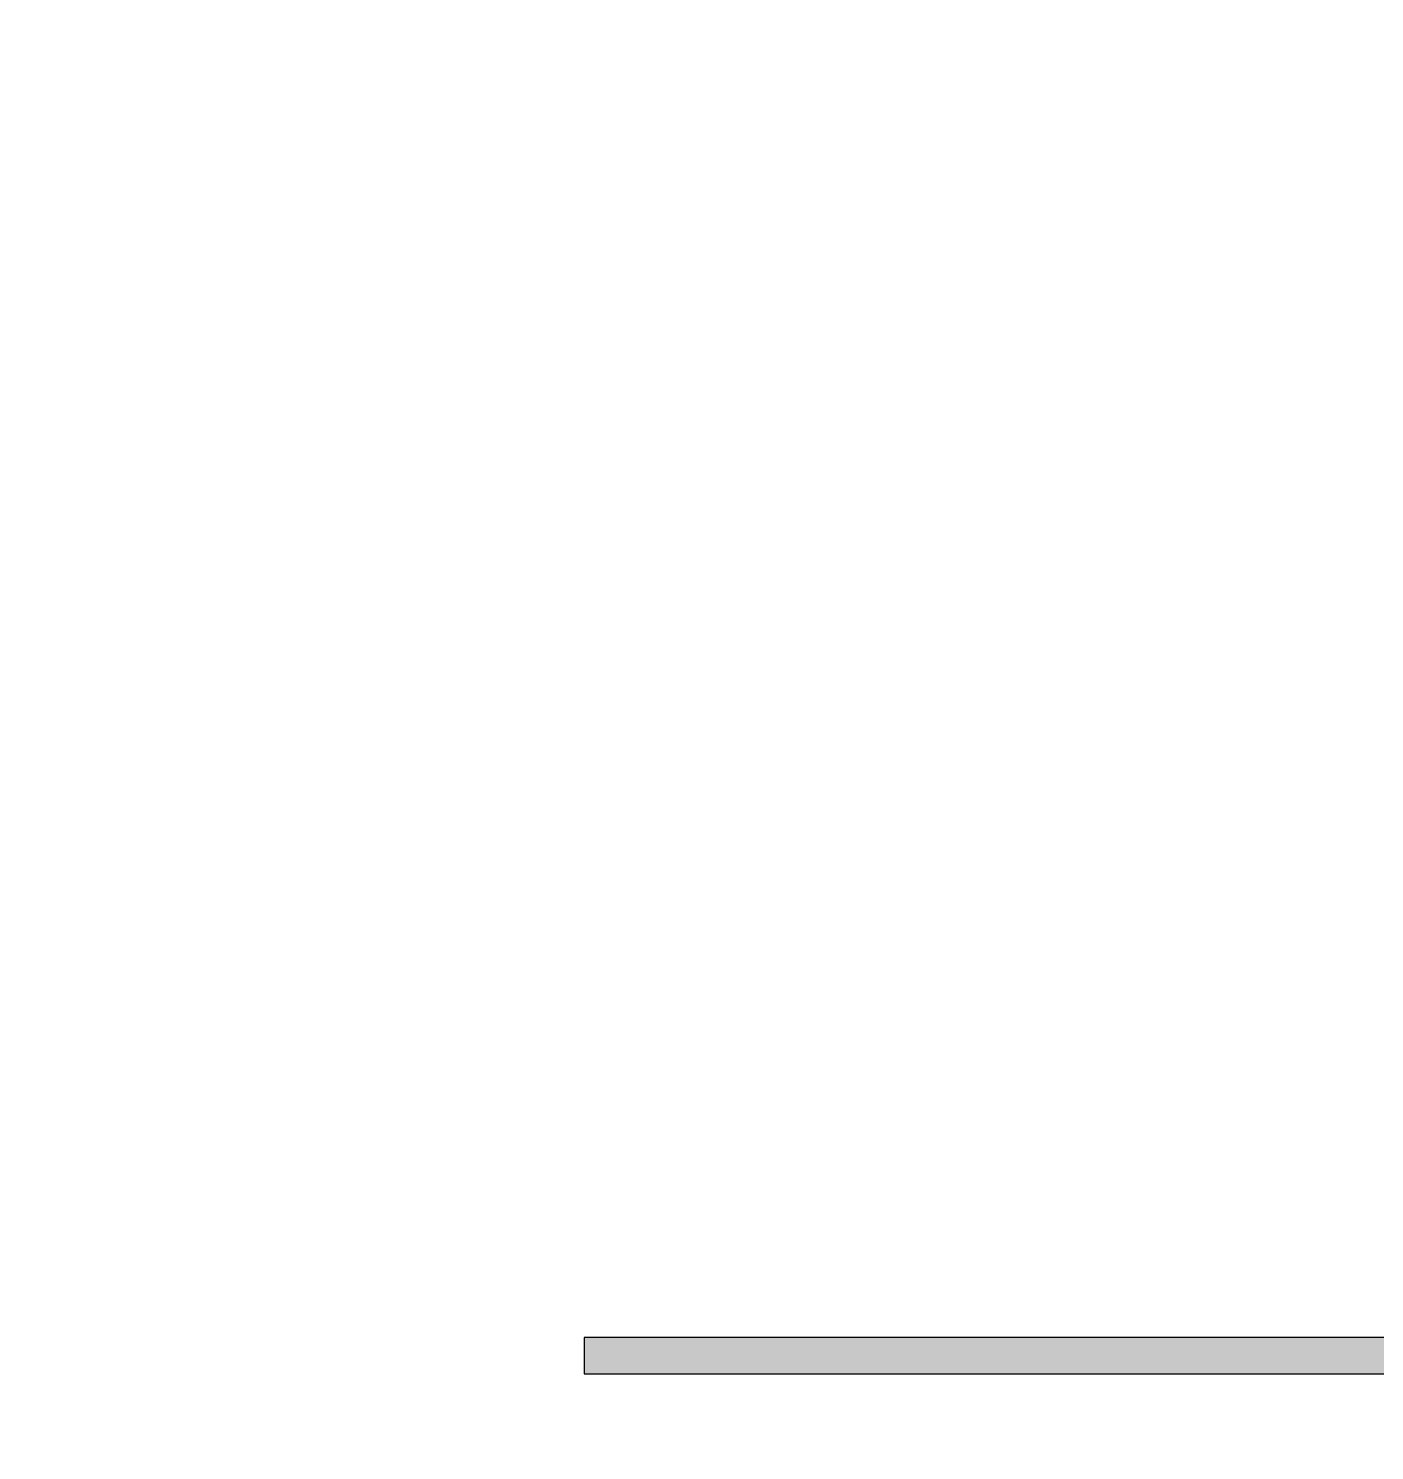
# Model space of a CAD drawing. Header units: millimetres. Extents: x -48147 to 1403542, y -455564 to 18123.
# Drawn here: x 1374101 to 1374845, y -434885 to -434099 of the extents above; entities that cross this region are included whole.
import ezdxf
from ezdxf.enums import TextEntityAlignment as Align

# ---------------------------------------------------------------- set-up
doc = ezdxf.new("R2010")
doc.units = ezdxf.units.MM
doc.header["$MEASUREMENT"] = 0
doc.linetypes.add('Double Dashed', pattern=[546.805537, 264.583325, -105.833328, 70.555556, -105.833328])
doc.linetypes.add('Wipeout_Contour', pattern=[1000, 0, -1000])
for name, color, linetype in [('A-95-P_Drawing', 7, 'Continuous'), ('New_A-15-MG_Structural_Grid_Phase_2', 7, 'Continuous'), ('New_A-20-M_Ceiling', 7, 'Continuous'), ('New_A-25-M_Curtain_Wall', 7, 'Continuous'), ('New_A-25-M_Wall_Ext', 7, 'Continuous'), ('New_A-25-M_Wall_Int', 7, 'Continuous'), ('New_A-95-D_1_20', 7, 'Continuous'), ('S-280-M_STRUCT_FRAME.IFC Import', 7, 'Continuous')]:
    doc.layers.add(name, color=color, linetype=linetype)
for name, color, linetype, lineweight in [('HATCHING_Pen_No__1', 7, 'Continuous', 13), ('HATCHING_Pen_No__146', 8, 'Continuous', 0), ('New_A-25-M_Curtain_Wall_Pen_No__1', 7, 'Continuous', 13), ('New_A-25-M_Curtain_Wall_Pen_No__2', 8, 'Continuous', 15), ('New_A-25-M_Curtain_Wall_Pen_No__87', 8, 'Continuous', 20), ('New_A-25-M_Wall_Ext_Pen_No__1', 7, 'Continuous', 13), ('New_A-25-M_Wall_Ext_Pen_No__87', 8, 'Continuous', 20), ('New_A-25-M_Wall_Int_Pen_No__87', 8, 'Continuous', 20), ('New_A-95-D_1_20_Pen_No__1', 7, 'Continuous', 13), ('S-280-M_STRUCT_FRAME.IFC Import_Pen_No__1', 7, 'Continuous', 13), ('S-280-M_STRUCT_FRAME.IFC Import_Pen_No__160', 5, 'Continuous', 200), ('S-280-M_STRUCT_FRAME.IFC Import_Pen_No__90', 8, 'Continuous', 20)]:
    doc.layers.add(name, color=color, linetype=linetype, lineweight=lineweight)
for name, color, linetype, lineweight, true_color in [('New_A-15-MG_Structural_Grid_Phase_2_Pen_No__222', 7, 'Continuous', 13, 0x65af33), ('New_A-20-M_Ceiling_Pen_No__107', 7, 'Continuous', 15, 0xa6a6a6), ('New_A-20-M_Ceiling_Pen_No__29', 7, 'Continuous', 50, 0x2a2a2a), ('New_A-25-M_Curtain_Wall_Pen_No__144', 7, 'Continuous', 0, 0xc8c8c8), ('New_A-25-M_Curtain_Wall_Pen_No__165', 7, 'Continuous', 0, 0x006060), ('New_A-25-M_Curtain_Wall_Pen_No__27', 7, 'Continuous', 50, 0x2a2a2a), ('New_A-25-M_Curtain_Wall_Pen_No__44', 7, 'Continuous', 35, 0x444444), ('New_A-25-M_Wall_Ext_Pen_No__107', 7, 'Continuous', 15, 0xa6a6a6)]:
    doc.layers.add(name, color=color, linetype=linetype, lineweight=lineweight, true_color=true_color)
doc.styles.add('GENERATED_STYLE_1', font='')
doc.styles.add('GENERATED_STYLE_2', font='')
doc.styles.get('GENERATED_STYLE_1').set_extended_font_data('Arial')
doc.styles.get('GENERATED_STYLE_2').set_extended_font_data('Swis721 BT')
doc.dimstyles.new('GENERATED_STYLE__2', dxfattribs={"dimtxt": 125, "dimasz": 47.5, "dimexe": 0.18, "dimexo": 50, "dimgap": 0.09, "dimtad": 1, "dimdec": 0, "dimzin": 0, "dimdsep": 46, "dimtxsty": 'GENERATED_STYLE_1', "dimblk": 'ARROWHEAD_2', "dimblk1": 'ARROWHEAD_2', "dimblk2": 'ARROWHEAD_2', "dimcen": 0.09, "dimclrd": 7, "dimclre": 7, "dimclrt": 7, "dimadec": 0, "dimazin": 0, "dimtfac": 1, "dimtdec": 4, "dimtmove": 0, "dimatfit": 3, "dimfxl": 1, "dimtolj": 1, "dimtzin": 0, "dimarcsym": 0})
doc.dimstyles.new('GENERATED_STYLE__5', dxfattribs={"dimtxt": 125, "dimasz": 47.5, "dimexe": 0.18, "dimexo": 300, "dimgap": 0.09, "dimtad": 1, "dimdec": 0, "dimzin": 0, "dimdsep": 46, "dimtxsty": 'GENERATED_STYLE_1', "dimblk": 'ARROWHEAD_2', "dimblk1": 'ARROWHEAD_2', "dimblk2": 'ARROWHEAD_2', "dimcen": 0.09, "dimclrd": 7, "dimclre": 7, "dimclrt": 7, "dimadec": 0, "dimazin": 0, "dimtfac": 1, "dimtdec": 4, "dimtmove": 0, "dimatfit": 3, "dimfxl": 1, "dimtolj": 1, "dimtzin": 0, "dimarcsym": 0})

# ---------------------------------------------------------------- blocks, each defined once
blk = doc.blocks.new('*X27', base_point=(1418663.25, -449992.53))
at = {"layer": 'New_A-25-M_Wall_Ext_Pen_No__107', "linetype": 'Continuous'}
for p, q in [((1374110.73, -434089.44), (1374110.73, -434108)), ((1374210.21, -434101.25), (1374201.01, -434106.34)), ((1374220.45, -434098.87), (1374210.21, -434101.25)), ((1374230.94, -434099.38), (1374220.45, -434098.87)), ((1374240.9, -434102.74), (1374230.94, -434099.38)), ((1374249.57, -434108.69), (1374240.9, -434102.74)), ((1374110.73, -434108), (1374119.5, -434124.35)), ((1374170.53, -434129.2), (1374201.01, -434106.34)), ((1374256.27, -434116.79), (1374249.57, -434108.69)), ((1374260.51, -434126.4), (1374256.27, -434116.79)), ((1374119.5, -434124.35), (1374134.95, -434134.63)), ((1374153.42, -434136.38), (1374170.53, -434129.2)), ((1374261.96, -434136.81), (1374260.51, -434126.4)), ((1374134.95, -434134.63), (1374153.42, -434136.38)), ((1374260.51, -434147.22), (1374261.96, -434136.81)), ((1374134.95, -434139), (1374119.5, -434149.28)), ((1374153.42, -434137.25), (1374134.95, -434139)), ((1374170.53, -434144.43), (1374153.42, -434137.25)), ((1374170.53, -434144.43), (1374201.01, -434167.29)), ((1374119.5, -434149.28), (1374110.73, -434165.63)), ((1374256.27, -434156.84), (1374260.51, -434147.22)), ((1374249.57, -434164.94), (1374256.27, -434156.84)), ((1374110.73, -434165.63), (1374110.73, -434184.19)), ((1374201.01, -434167.29), (1374210.21, -434172.38)), ((1374240.9, -434170.89), (1374249.57, -434164.94)), ((1374210.21, -434172.38), (1374220.45, -434174.76)), ((1374220.45, -434175.06), (1374210.21, -434177.44)), ((1374220.45, -434174.76), (1374230.94, -434174.25)), ((1374230.94, -434175.57), (1374220.45, -434175.06)), ((1374230.94, -434174.25), (1374240.9, -434170.89)), ((1374240.9, -434178.93), (1374230.94, -434175.57)), ((1374110.73, -434184.19), (1374119.5, -434200.54)), ((1374170.53, -434205.39), (1374201.01, -434182.53)), ((1374210.21, -434177.44), (1374201.01, -434182.53)), ((1374249.57, -434184.88), (1374240.9, -434178.93)), ((1374256.27, -434192.98), (1374249.57, -434184.88)), ((1374260.51, -434202.6), (1374256.27, -434192.98)), ((1374119.5, -434200.54), (1374134.95, -434210.82)), ((1374153.42, -434212.57), (1374170.53, -434205.39)), ((1374261.96, -434213.01), (1374260.51, -434202.6)), ((1374134.95, -434215.19), (1374119.5, -434225.47)), ((1374134.95, -434210.82), (1374153.42, -434212.57)), ((1374153.42, -434213.44), (1374134.95, -434215.19)), ((1374170.53, -434220.62), (1374153.42, -434213.44)), ((1374260.51, -434223.42), (1374261.96, -434213.01)), ((1374170.53, -434220.62), (1374201.01, -434243.48)), ((1374256.27, -434233.03), (1374260.51, -434223.42)), ((1374119.5, -434225.47), (1374110.73, -434241.82)), ((1374249.57, -434241.13), (1374256.27, -434233.03)), ((1374110.73, -434241.82), (1374110.73, -434260.38)), ((1374201.01, -434243.48), (1374210.21, -434248.57)), ((1374230.94, -434250.44), (1374240.9, -434247.08)), ((1374240.9, -434247.08), (1374249.57, -434241.13)), ((1374210.21, -434253.63), (1374201.01, -434258.72)), ((1374210.21, -434248.57), (1374220.45, -434250.95)), ((1374220.45, -434251.25), (1374210.21, -434253.63)), ((1374220.45, -434250.95), (1374230.94, -434250.44)), ((1374230.94, -434251.76), (1374220.45, -434251.25)), ((1374240.9, -434255.12), (1374230.94, -434251.76)), ((1374249.57, -434261.07), (1374240.9, -434255.12)), ((1374110.73, -434260.38), (1374119.5, -434276.73)), ((1374170.53, -434281.58), (1374201.01, -434258.72)), ((1374256.27, -434269.17), (1374249.57, -434261.07)), ((1374260.51, -434278.79), (1374256.27, -434269.17)), ((1374119.5, -434276.73), (1374134.95, -434287.01)), ((1374153.42, -434288.76), (1374170.53, -434281.58)), ((1374261.96, -434289.2), (1374260.51, -434278.79)), ((1374134.95, -434291.38), (1374119.5, -434301.66)), ((1374134.95, -434287.01), (1374153.42, -434288.76)), ((1374153.42, -434289.63), (1374134.95, -434291.38)), ((1374170.53, -434296.81), (1374153.42, -434289.63)), ((1374260.51, -434299.61), (1374261.96, -434289.2)), ((1374119.5, -434301.66), (1374110.73, -434318.01)), ((1374170.53, -434296.81), (1374201.01, -434319.67)), ((1374256.27, -434309.22), (1374260.51, -434299.61)), ((1374249.57, -434317.32), (1374256.27, -434309.22)), ((1374110.73, -434318.01), (1374110.73, -434336.57)), ((1374240.9, -434323.27), (1374249.57, -434317.32)), ((1374201.01, -434319.67), (1374210.21, -434324.76)), ((1374210.21, -434324.76), (1374220.45, -434327.14)), ((1374230.94, -434326.63), (1374240.9, -434323.27)), ((1374210.21, -434329.82), (1374201.01, -434334.91)), ((1374220.45, -434327.44), (1374210.21, -434329.82)), ((1374220.45, -434327.14), (1374230.94, -434326.63)), ((1374230.94, -434327.95), (1374220.45, -434327.44)), ((1374240.9, -434331.31), (1374230.94, -434327.95)), ((1374249.57, -434337.27), (1374240.9, -434331.31)), ((1374110.73, -434336.57), (1374119.5, -434352.92)), ((1374170.53, -434357.77), (1374201.01, -434334.91)), ((1374256.27, -434345.36), (1374249.57, -434337.27)), ((1374260.51, -434354.98), (1374256.27, -434345.36)), ((1374119.5, -434352.92), (1374134.95, -434363.2)), ((1374261.96, -434365.39), (1374260.51, -434354.98)), ((1374134.95, -434363.2), (1374153.42, -434364.95)), ((1374153.42, -434364.95), (1374170.53, -434357.77)), ((1374134.95, -434367.57), (1374119.5, -434377.85)), ((1374153.42, -434365.82), (1374134.95, -434367.57)), ((1374170.53, -434373.01), (1374153.42, -434365.82)), ((1374170.53, -434373.01), (1374201.01, -434395.86)), ((1374260.51, -434375.8), (1374261.96, -434365.39)), ((1374119.5, -434377.85), (1374110.73, -434394.2)), ((1374256.27, -434385.41), (1374260.51, -434375.8)), ((1374249.57, -434393.51), (1374256.27, -434385.41)), ((1374110.73, -434394.2), (1374110.73, -434412.76)), ((1374201.01, -434395.86), (1374210.21, -434400.95)), ((1374240.9, -434399.46), (1374249.57, -434393.51)), ((1374210.21, -434400.95), (1374220.45, -434403.33)), ((1374220.45, -434403.64), (1374210.21, -434406.01)), ((1374220.45, -434403.33), (1374230.94, -434402.82)), ((1374230.94, -434404.14), (1374220.45, -434403.64)), ((1374230.94, -434402.82), (1374240.9, -434399.46)), ((1374240.9, -434407.5), (1374230.94, -434404.14)), ((1374170.53, -434433.96), (1374201.01, -434411.1)), ((1374210.21, -434406.01), (1374201.01, -434411.1)), ((1374249.57, -434413.46), (1374240.9, -434407.5)), ((1374110.73, -434412.76), (1374119.5, -434429.12)), ((1374256.27, -434421.55), (1374249.57, -434413.46)), ((1374260.51, -434431.17), (1374256.27, -434421.55)), ((1374119.5, -434429.12), (1374134.95, -434439.39)), ((1374153.42, -434441.14), (1374170.53, -434433.96)), ((1374261.96, -434441.58), (1374260.51, -434431.17)), ((1374134.95, -434443.77), (1374119.5, -434454.04)), ((1374134.95, -434439.39), (1374153.42, -434441.14)), ((1374153.42, -434442.01), (1374134.95, -434443.77)), ((1374170.53, -434449.2), (1374153.42, -434442.01)), ((1374260.51, -434451.99), (1374261.96, -434441.58)), ((1374170.53, -434449.2), (1374201.01, -434472.05)), ((1374119.5, -434454.04), (1374110.73, -434470.39)), ((1374256.27, -434461.6), (1374260.51, -434451.99)), ((1374249.57, -434469.7), (1374256.27, -434461.6)), ((1374110.73, -434470.39), (1374110.73, -434488.95)), ((1374201.01, -434472.05), (1374210.21, -434477.14)), ((1374240.9, -434475.65), (1374249.57, -434469.7)), ((1374210.21, -434482.2), (1374201.01, -434487.29)), ((1374210.21, -434477.14), (1374220.45, -434479.52)), ((1374220.45, -434479.83), (1374210.21, -434482.2)), ((1374220.45, -434479.52), (1374230.94, -434479.01)), ((1374230.94, -434480.34), (1374220.45, -434479.83)), ((1374230.94, -434479.01), (1374240.9, -434475.65)), ((1374240.9, -434483.69), (1374230.94, -434480.34)), ((1374110.73, -434488.95), (1374119.5, -434505.31)), ((1374170.53, -434510.15), (1374201.01, -434487.29)), ((1374249.57, -434489.65), (1374240.9, -434483.69)), ((1374256.27, -434497.74), (1374249.57, -434489.65)), ((1374260.51, -434507.36), (1374256.27, -434497.74)), ((1374119.5, -434505.31), (1374134.95, -434515.58)), ((1374153.42, -434517.33), (1374170.53, -434510.15)), ((1374261.96, -434517.77), (1374260.51, -434507.36)), ((1374134.95, -434519.96), (1374119.5, -434530.23)), ((1374134.95, -434515.58), (1374153.42, -434517.33)), ((1374153.42, -434518.2), (1374134.95, -434519.96)), ((1374170.53, -434525.39), (1374153.42, -434518.2)), ((1374260.51, -434528.18), (1374261.96, -434517.77)), ((1374119.5, -434530.23), (1374110.73, -434546.58)), ((1374170.53, -434525.39), (1374201.01, -434548.24)), ((1374256.27, -434537.8), (1374260.51, -434528.18)), ((1374249.57, -434545.89), (1374256.27, -434537.8)), ((1374240.9, -434551.84), (1374249.57, -434545.89)), ((1374110.73, -434546.58), (1374110.73, -434565.14)), ((1374201.01, -434548.24), (1374210.21, -434553.33)), ((1374210.21, -434553.33), (1374220.45, -434555.71)), ((1374230.94, -434555.2), (1374240.9, -434551.84)), ((1374210.21, -434558.4), (1374201.01, -434563.48)), ((1374220.45, -434556.02), (1374210.21, -434558.4)), ((1374220.45, -434555.71), (1374230.94, -434555.2)), ((1374230.94, -434556.53), (1374220.45, -434556.02)), ((1374240.9, -434559.88), (1374230.94, -434556.53)), ((1374249.57, -434565.84), (1374240.9, -434559.88)), ((1374110.73, -434565.14), (1374119.5, -434581.5)), ((1374170.53, -434586.34), (1374201.01, -434563.48)), ((1374256.27, -434573.93), (1374249.57, -434565.84)), ((1374260.51, -434583.55), (1374256.27, -434573.93)), ((1374119.5, -434581.5), (1374134.95, -434591.77)), ((1374261.96, -434593.96), (1374260.51, -434583.55)), ((1374134.95, -434591.77), (1374153.42, -434593.52)), ((1374153.42, -434593.52), (1374170.53, -434586.34)), ((1374134.95, -434596.15), (1374119.5, -434606.42)), ((1374153.42, -434594.39), (1374134.95, -434596.15)), ((1374170.53, -434601.58), (1374153.42, -434594.39)), ((1374260.51, -434604.37), (1374261.96, -434593.96)), ((1374119.5, -434606.42), (1374110.73, -434622.77)), ((1374170.53, -434601.58), (1374201.01, -434624.43)), ((1374256.27, -434613.99), (1374260.51, -434604.37)), ((1374249.57, -434622.08), (1374256.27, -434613.99)), ((1374110.73, -434622.77), (1374110.73, -434641.33)), ((1374201.01, -434624.43), (1374210.21, -434629.52)), ((1374240.9, -434628.03), (1374249.57, -434622.08)), ((1374210.21, -434629.52), (1374220.45, -434631.9)), ((1374220.45, -434632.21), (1374210.21, -434634.59)), ((1374220.45, -434631.9), (1374230.94, -434631.39)), ((1374230.94, -434632.72), (1374220.45, -434632.21)), ((1374230.94, -434631.39), (1374240.9, -434628.03)), ((1374170.53, -434662.53), (1374201.01, -434639.67)), ((1374210.21, -434634.59), (1374201.01, -434639.67)), ((1374240.9, -434636.07), (1374230.94, -434632.72)), ((1374249.57, -434642.03), (1374240.9, -434636.07)), ((1374110.73, -434641.33), (1374119.5, -434657.69)), ((1374256.27, -434650.12), (1374249.57, -434642.03)), ((1374260.51, -434659.74), (1374256.27, -434650.12)), ((1374119.5, -434657.69), (1374134.95, -434667.96)), ((1374153.42, -434669.71), (1374170.53, -434662.53)), ((1374261.96, -434670.15), (1374260.51, -434659.74)), ((1374134.95, -434667.96), (1374153.42, -434669.71)), ((1374153.42, -434670.58), (1374134.95, -434672.34)), ((1374170.53, -434677.77), (1374153.42, -434670.58)), ((1374260.51, -434680.56), (1374261.96, -434670.15)), ((1374134.95, -434672.34), (1374119.5, -434682.61)), ((1374170.53, -434677.77), (1374201.01, -434700.62)), ((1374119.5, -434682.61), (1374110.73, -434698.96)), ((1374256.27, -434690.18), (1374260.51, -434680.56)), ((1374249.57, -434698.27), (1374256.27, -434690.18)), ((1374110.73, -434698.96), (1374110.73, -434717.52)), ((1374201.01, -434700.62), (1374210.21, -434705.71)), ((1374240.9, -434704.22), (1374249.57, -434698.27)), ((1374210.21, -434710.78), (1374201.01, -434715.86)), ((1374210.21, -434705.71), (1374220.45, -434708.09)), ((1374220.45, -434708.4), (1374210.21, -434710.78)), ((1374220.45, -434708.09), (1374230.94, -434707.58)), ((1374230.94, -434708.91), (1374220.45, -434708.4)), ((1374230.94, -434707.58), (1374240.9, -434704.22)), ((1374240.9, -434712.27), (1374230.94, -434708.91)), ((1374110.73, -434717.52), (1374119.5, -434733.88)), ((1374170.53, -434738.72), (1374201.01, -434715.86)), ((1374249.57, -434718.22), (1374240.9, -434712.27)), ((1374256.27, -434726.31), (1374249.57, -434718.22)), ((1374260.51, -434735.93), (1374256.27, -434726.31)), ((1374119.5, -434733.88), (1374134.95, -434744.15)), ((1374153.42, -434745.9), (1374170.53, -434738.72)), ((1374261.96, -434746.34), (1374260.51, -434735.93)), ((1374134.95, -434748.53), (1374119.5, -434758.8)), ((1374134.95, -434744.15), (1374153.42, -434745.9)), ((1374153.42, -434746.77), (1374134.95, -434748.53)), ((1374170.53, -434753.96), (1374153.42, -434746.77)), ((1374260.51, -434756.75), (1374261.96, -434746.34)), ((1374170.53, -434753.96), (1374201.01, -434776.81)), ((1374256.27, -434766.37), (1374260.51, -434756.75)), ((1374119.5, -434758.8), (1374110.73, -434775.16)), ((1374249.57, -434774.46), (1374256.27, -434766.37)), ((1374110.73, -434775.16), (1374110.73, -434793.71)), ((1374201.01, -434776.81), (1374210.21, -434781.9)), ((1374210.21, -434781.9), (1374220.45, -434784.28)), ((1374230.94, -434783.77), (1374240.9, -434780.41)), ((1374240.9, -434780.41), (1374249.57, -434774.46)), ((1374210.21, -434786.97), (1374201.01, -434792.05)), ((1374220.45, -434784.59), (1374210.21, -434786.97)), ((1374220.45, -434784.28), (1374230.94, -434783.77)), ((1374230.94, -434785.1), (1374220.45, -434784.59)), ((1374240.9, -434788.46), (1374230.94, -434785.1)), ((1374249.57, -434794.41), (1374240.9, -434788.46)), ((1374110.73, -434793.71), (1374119.5, -434810.07)), ((1374170.53, -434814.91), (1374201.01, -434792.05)), ((1374256.27, -434802.5), (1374249.57, -434794.41)), ((1374260.51, -434812.12), (1374256.27, -434802.5)), ((1374119.5, -434810.07), (1374134.95, -434820.34)), ((1374261.96, -434822.53), (1374260.51, -434812.12)), ((1374134.95, -434820.34), (1374153.42, -434822.09)), ((1374153.42, -434822.09), (1374170.53, -434814.91))]:
    blk.add_line(p, q, dxfattribs=at)
blk = doc.blocks.new('Section Elem_6_1', base_point=(1418663.25, -449992.53))
at = {"layer": 'New_A-25-M_Wall_Ext_Pen_No__107', "linetype": 'Continuous', "lineweight": 0, "true_color": 0x535353}
blk.add_hatch(color=251, dxfattribs=at).paths.add_polyline_path([(1374283.77, -434822.53), (1374286.77, -434822.53), (1374286.77, -432569.35), (1374283.77, -432569.35)])
at = {"layer": 'New_A-25-M_Wall_Ext_Pen_No__1', "linetype": 'Continuous'}
blk.add_line((1374446.27, -432569.35), (1374446.27, -434817.53), dxfattribs=at)
at = {"color": 254, "linetype": 'Wipeout_Contour', "lineweight": 0, "ltscale": 5763684.67089201}
blk.add_wipeout([(1374101.27, -434822.53), (1374105.77, -434822.53), (1374105.77, -432569.35), (1374101.27, -432569.35)], dxfattribs=at).dxf.layer = 'New_A-25-M_Wall_Ext'
at = {"color": 254, "linetype": 'Wipeout_Contour', "lineweight": 0, "ltscale": 7209116.891204986}
blk.add_wipeout([(1374446.27, -434822.53), (1374408.54, -434822.53), (1374408.54, -434847.53), (1374408.54, -436942.53), (1374446.27, -436942.53)], dxfattribs=at).dxf.layer = 'New_A-25-M_Wall_Ext'
at = {"layer": 'New_A-25-M_Wall_Ext_Pen_No__107', "linetype": 'Continuous'}
h = blk.add_hatch(dxfattribs=at)
h.set_pattern_fill('Plaster_0001', color=256, style=0, pattern_type=2)
h.set_pattern_definition([(0, (1418663.25, -449992.53), (0, 86.60254), [0, -50]), (0, (1418688.25, -449949.23), (0, 86.60254), [0, -50])])
h.paths.add_polyline_path([(1374101.27, -434822.53), (1374105.77, -434822.53), (1374105.77, -432569.35), (1374101.27, -432569.35)])
at = {"layer": 'New_A-25-M_Wall_Ext_Pen_No__1', "linetype": 'Continuous'}
blk.add_line((1374101.27, -432569.35), (1374101.27, -434822.53), dxfattribs=at)
at = {"color": 254, "linetype": 'Wipeout_Contour', "lineweight": 0, "ltscale": 5763998.416378247}
blk.add_wipeout([(1374105.77, -434822.53), (1374265.77, -434822.53), (1374265.77, -432569.35), (1374105.77, -432569.35)], dxfattribs=at).dxf.layer = 'New_A-25-M_Wall_Ext'
at = {"layer": 'New_A-25-M_Wall_Ext_Pen_No__1', "linetype": 'Continuous'}
blk.add_line((1374105.77, -432569.35), (1374105.77, -434822.53), dxfattribs=at)
at = {"layer": 'New_A-25-M_Wall_Ext'}
blk.add_blockref('*X27', (1418663.25, -449992.53), dxfattribs=at)
at = {"color": 254, "linetype": 'Wipeout_Contour', "lineweight": 0, "ltscale": 5764315.02281321}
blk.add_wipeout([(1374265.77, -434822.53), (1374271.77, -434822.53), (1374271.77, -432569.35), (1374265.77, -432569.35)], dxfattribs=at).dxf.layer = 'New_A-25-M_Wall_Ext'
at = {"layer": 'New_A-25-M_Wall_Ext_Pen_No__107', "linetype": 'Continuous'}
blk.add_hatch(color=256, dxfattribs=at).paths.add_polyline_path([(1374271.77, -434822.53), (1374283.77, -434822.53), (1374283.77, -432569.35), (1374271.77, -432569.35)])
at = {"layer": 'New_A-25-M_Wall_Ext_Pen_No__1', "linetype": 'Continuous'}
for p, q in [((1374265.77, -432569.35), (1374265.77, -434822.53)), ((1374271.77, -432569.35), (1374271.77, -434822.53))]:
    blk.add_line(p, q, dxfattribs=at)
at = {"color": 254, "linetype": 'Wipeout_Contour', "lineweight": 0, "ltscale": 5764658.334535238}
blk.add_wipeout([(1374286.77, -434822.53), (1374430.77, -434822.53), (1374430.77, -432569.35), (1374286.77, -432569.35)], dxfattribs=at).dxf.layer = 'New_A-25-M_Wall_Ext'
at = {"layer": 'New_A-25-M_Wall_Ext_Pen_No__107', "linetype": 'Continuous', "lineweight": 0, "true_color": 0x535353}
blk.add_hatch(color=251, dxfattribs=at).paths.add_polyline_path([(1374430.77, -434822.53), (1374433.77, -434822.53), (1374433.77, -432569.35), (1374430.77, -432569.35)])
at = {"layer": 'New_A-25-M_Wall_Ext_Pen_No__107', "linetype": 'Continuous'}
blk.add_hatch(color=256, dxfattribs=at).paths.add_polyline_path([(1374433.77, -434822.53), (1374446.27, -434822.53), (1374446.27, -432569.35), (1374433.77, -432569.35)])
at = {"layer": 'New_A-25-M_Wall_Ext_Pen_No__1', "linetype": 'Continuous'}
for p, q in [((1374283.77, -432569.35), (1374283.77, -434822.53)), ((1374286.77, -432569.35), (1374286.77, -434822.53)), ((1374430.77, -432569.35), (1374430.77, -434822.53)), ((1374433.77, -432569.35), (1374433.77, -434822.53))]:
    blk.add_line(p, q, dxfattribs=at)
at = {"layer": 'New_A-25-M_Wall_Ext_Pen_No__1', "linetype": 'Continuous', "flags": 128}
blk.add_lwpolyline([(1374446.27, -434822.53), (1374433.77, -434822.53), (1374430.77, -434822.53), (1374286.77, -434822.53), (1374283.77, -434822.53), (1374271.77, -434822.53), (1374265.77, -434822.53), (1374105.77, -434822.53), (1374101.27, -434822.53)], dxfattribs=at)
blk = doc.blocks.new('Section Elem_24_1', base_point=(1418663.25, -449992.53))
at = {"layer": 'New_A-25-M_Curtain_Wall_Pen_No__144', "linetype": 'Continuous'}
blk.add_hatch(color=256, dxfattribs=at).paths.add_polyline_path([(1374408.54, -434797.53), (1374257.54, -434797.53), (1374257.54, -434847.53), (1374408.54, -434847.53)])
at = {"layer": 'New_A-25-M_Curtain_Wall_Pen_No__27', "linetype": 'Continuous'}
for p, q in [((1374257.54, -434797.53), (1374257.54, -434847.53)), ((1374408.54, -434797.53), (1374257.54, -434797.53)), ((1374408.54, -434797.53), (1374408.54, -434847.53)), ((1374408.54, -434847.53), (1374257.54, -434847.53))]:
    blk.add_line(p, q, dxfattribs=at)
blk = doc.blocks.new('Section Elem_26_1', base_point=(1418663.25, -449992.53))
at = {"color": 254, "linetype": 'Wipeout_Contour', "lineweight": 0, "ltscale": 5767273.398767326}
blk.add_wipeout([(1374297.04, -436917.53), (1374408.54, -436917.53), (1374408.54, -434847.53), (1374297.04, -434847.53)], dxfattribs=at).dxf.layer = 'New_A-25-M_Curtain_Wall'
at = {"layer": 'New_A-25-M_Curtain_Wall_Pen_No__87', "linetype": 'Continuous'}
blk.add_line((1374408.54, -436917.53), (1374408.54, -434847.53), dxfattribs=at)
at = {"color": 254, "linetype": 'Wipeout_Contour', "lineweight": 0, "ltscale": 5766983.623877906}
blk.add_wipeout([(1374296.04, -434847.53), (1374257.54, -434847.53), (1374257.54, -436917.53), (1374296.04, -436917.53)], dxfattribs=at).dxf.layer = 'New_A-25-M_Curtain_Wall'
at = {"layer": 'New_A-25-M_Curtain_Wall_Pen_No__87', "linetype": 'Continuous'}
blk.add_line((1374257.54, -436917.53), (1374257.54, -434847.53), dxfattribs=at)
blk = doc.blocks.new('Section Elem_27_1', base_point=(1418663.25, -449992.53))
at = {"layer": 'New_A-25-M_Curtain_Wall_Pen_No__165', "linetype": 'Continuous', "lineweight": 0, "true_color": 0x001818}
blk.add_hatch(color=168, dxfattribs=at).paths.add_polyline_path([(1374297.04, -436947.53), (1374297.04, -434817.53), (1374296.04, -434817.53), (1374296.04, -436947.53)])
at = {"layer": 'New_A-25-M_Curtain_Wall_Pen_No__1', "linetype": 'Continuous'}
for p, q in [((1374296.04, -434817.53), (1374296.04, -436947.53)), ((1374297.04, -434817.53), (1374296.04, -434817.53)), ((1374297.04, -434817.53), (1374297.04, -436947.53))]:
    blk.add_line(p, q, dxfattribs=at)
blk = doc.blocks.new('Section Elem_34_1', base_point=(1418663.25, -449992.53))
at = {"layer": 'New_A-25-M_Curtain_Wall', "linetype": 'Continuous', "lineweight": 0, "true_color": 0xffffff}
blk.add_hatch(color=7, dxfattribs=at).paths.add_polyline_path([(1374187.96, -434849.3), (1374184.42, -434845.76), (1374134.42, -434895.76), (1374137.96, -434899.3)])
at = {"layer": 'New_A-25-M_Curtain_Wall_Pen_No__2', "linetype": 'Continuous'}
blk.add_line((1372906.54, -434822.53), (1374101.27, -434822.53), dxfattribs=at)
at = {"layer": 'New_A-25-M_Curtain_Wall_Pen_No__44', "linetype": 'Continuous'}
for p, q in [((1374184.42, -434845.76), (1374134.42, -434895.76)), ((1374187.96, -434849.3), (1374137.96, -434899.3)), ((1374184.42, -434845.76), (1374187.96, -434849.3))]:
    blk.add_line(p, q, dxfattribs=at)
blk = doc.blocks.new('Section Elem_121_1', base_point=(1418663.25, -449992.53))
at = {"color": 254, "linetype": 'Wipeout_Contour', "lineweight": 0, "ltscale": 126995719.9776943}
blk.add_wipeout([(1374611.65, -434092.53), (1374446.27, -434092.53), (1374446.27, -434242.53), (1374531.97, -434242.53), (1374531.97, -434252.23), (1374460.12, -434252.23), (1374452.91, -434255.22), (1374449.92, -434262.43), (1374449.92, -434574.03), (1374452.91, -434581.24), (1374460.12, -434584.23), (1374531.97, -434584.23), (1374531.97, -434593.93), (1374446.27, -434593.93), (1374446.27, -434817.53), (1378446.27, -434817.53), (1378446.27, -434695.93), (1374582.02, -434695.93), (1374582.02, -434242.53), (1378446.27, -434242.53), (1378446.27, -434092.53), (1378213.54, -434092.53), (1378211.94, -434219.78), (1378212.39, -434220.91), (1378213.52, -434221.4), (1378262.11, -434222.01), (1378263.25, -434221.55), (1378263.73, -434220.43), (1378263.96, -434202.63), (1378265.56, -434202.65), (1378265.33, -434220.45), (1378264.37, -434222.7), (1378262.09, -434223.61), (1378213.5, -434223), (1378211.25, -434222.03), (1378210.34, -434219.76), (1378211.94, -434092.53), (1378155.13, -434092.53), (1378155.05, -434099.25), (1378153.45, -434099.23), (1378153.53, -434092.53), (1377013.44, -434092.53), (1377012.03, -434204.7), (1377012.49, -434205.83), (1377013.61, -434206.32), (1377062.21, -434206.93), (1377063.34, -434206.47), (1377063.83, -434205.35), (1377064.05, -434187.55), (1377065.65, -434187.57), (1377065.43, -434205.37), (1377064.46, -434207.62), (1377062.19, -434208.53), (1377013.59, -434207.92), (1377011.34, -434206.95), (1377010.43, -434204.68), (1377011.84, -434092.53), (1375813.35, -434092.53), (1375812.13, -434189.62), (1375812.58, -434190.76), (1375813.71, -434191.24), (1375862.3, -434191.85), (1375863.44, -434191.39), (1375863.92, -434190.27), (1375864.15, -434172.47), (1375865.75, -434172.49), (1375865.52, -434190.29), (1375864.56, -434192.54), (1375862.28, -434193.45), (1375813.69, -434192.84), (1375811.43, -434191.87), (1375810.53, -434189.6), (1375811.75, -434092.53), (1374613.25, -434092.53), (1374612.22, -434174.54), (1374612.68, -434175.68), (1374613.8, -434176.16), (1374662.4, -434176.77), (1374663.53, -434176.32), (1374664.02, -434175.19), (1374664.24, -434157.39), (1374665.84, -434157.41), (1374665.62, -434175.21), (1374664.65, -434177.46), (1374662.38, -434178.37), (1374613.78, -434177.76), (1374611.53, -434176.79), (1374610.62, -434174.52)], dxfattribs=at).dxf.layer = 'New_A-25-M_Wall_Int'
at = {"color": 254, "linetype": 'Wipeout_Contour', "lineweight": 0, "ltscale": 14451529.81625003}
blk.add_wipeout([(1374446.27, -437842.53), (1378446.27, -437842.53), (1378446.27, -437142.53), (1378369.62, -437142.53), (1378361.61, -437125.34), (1378361.61, -436520.71), (1378369.62, -436503.53), (1378446.27, -436503.53), (1378446.27, -434842.53), (1374446.27, -434842.53)], dxfattribs=at).dxf.layer = 'New_A-25-M_Wall_Int'
at = {"layer": 'New_A-25-M_Wall_Int_Pen_No__87', "linetype": 'Continuous'}
blk.add_line((1374446.27, -434842.53), (1374446.27, -436942.53), dxfattribs=at)
blk = doc.blocks.new('Section Elem_136_1', base_point=(1418663.25, -449992.53))
at = {"layer": 'New_A-20-M_Ceiling_Pen_No__107', "linetype": 'Continuous'}
blk.add_hatch(color=256, dxfattribs=at).paths.add_polyline_path([(1374446.27, -434842.53), (1378446.27, -434842.53), (1378446.27, -434817.53), (1374446.27, -434817.53)])
at = {"layer": 'New_A-20-M_Ceiling_Pen_No__29', "linetype": 'Continuous'}
for p, q in [((1378446.27, -434817.53), (1374446.27, -434817.53)), ((1374446.27, -434822.53), (1374446.27, -434842.53)), ((1378446.27, -434842.53), (1374446.27, -434842.53))]:
    blk.add_line(p, q, dxfattribs=at)
blk = doc.blocks.new('Section Elem_170_1', base_point=(1418663.25, -449992.53))
at = {"layer": 'New_A-25-M_Wall_Ext_Pen_No__87', "linetype": 'Continuous'}
blk.add_line((1374101.27, -434822.53), (1374101.27, -433792.53), dxfattribs=at)
blk = doc.blocks.new('Section Elem_301_1', base_point=(1418663.25, -449992.53))
at = {"layer": 'S-280-M_STRUCT_FRAME.IFC Import_Pen_No__160', "linetype": 'Continuous', "lineweight": 0, "true_color": 0x00007f}
blk.add_hatch(color=176, dxfattribs=at).paths.add_polyline_path([(1374531.97, -434593.93), (1374531.97, -434584.23), (1374460.12, -434584.23), (1374452.91, -434581.24), (1374449.92, -434574.03), (1374449.92, -434262.43), (1374452.91, -434255.22), (1374460.12, -434252.23), (1374531.97, -434252.23), (1374531.97, -434242.53), (1374360.87, -434242.53), (1374360.87, -434252.23), (1374432.72, -434252.23), (1374439.93, -434255.22), (1374442.92, -434262.43), (1374442.92, -434574.03), (1374439.93, -434581.24), (1374432.72, -434584.23), (1374360.87, -434584.23), (1374360.87, -434593.93)])
at = {"layer": 'S-280-M_STRUCT_FRAME.IFC Import_Pen_No__1', "linetype": 'Continuous'}
for p, q in [((1374360.87, -434242.53), (1374360.87, -434252.23)), ((1374531.97, -434242.53), (1374360.87, -434242.53)), ((1374531.97, -434242.53), (1374531.97, -434252.23)), ((1374360.87, -434584.23), (1374360.87, -434593.93)), ((1374531.97, -434584.23), (1374531.97, -434593.93)), ((1374531.97, -434593.93), (1374360.87, -434593.93))]:
    blk.add_line(p, q, dxfattribs=at)
at = {"layer": 'S-280-M_STRUCT_FRAME.IFC Import_Pen_No__1', "linetype": 'Continuous', "flags": 128}
for points in [[(1374439.93, -434255.22), (1374432.72, -434252.23), (1374360.87, -434252.23)], [(1374531.97, -434252.23), (1374460.12, -434252.23), (1374452.91, -434255.22)], [(1374439.93, -434255.22), (1374442.92, -434262.43), (1374442.92, -434574.03), (1374439.93, -434581.24)], [(1374452.91, -434255.22), (1374449.92, -434262.43), (1374449.92, -434574.03), (1374452.91, -434581.24)], [(1374439.93, -434581.24), (1374432.72, -434584.23), (1374360.87, -434584.23)], [(1374452.91, -434581.24), (1374460.12, -434584.23), (1374531.97, -434584.23)]]:
    blk.add_lwpolyline(points, dxfattribs=at)
blk = doc.blocks.new('Section Elem_304_1', base_point=(1418663.25, -449992.53))
at = {"color": 254, "linetype": 'Wipeout_Contour', "lineweight": 0, "ltscale": 5774075.253850576}
blk.add_wipeout([(1378446.27, -434683.23), (1374582.02, -434683.23), (1374582.02, -434695.93), (1378446.27, -434695.93)], dxfattribs=at).dxf.layer = 'S-280-M_STRUCT_FRAME.IFC Import'
at = {"layer": 'S-280-M_STRUCT_FRAME.IFC Import_Pen_No__90', "linetype": 'Continuous'}
blk.add_line((1378446.27, -434695.93), (1374582.02, -434695.93), dxfattribs=at)
at = {"color": 254, "linetype": 'Wipeout_Contour', "lineweight": 0, "ltscale": 5774065.805789474}
blk.add_wipeout([(1374582.02, -434683.23), (1378446.27, -434683.23), (1378446.27, -434680.24), (1374582.02, -434680.24)], dxfattribs=at).dxf.layer = 'S-280-M_STRUCT_FRAME.IFC Import'
at = {"color": 254, "linetype": 'Wipeout_Contour', "lineweight": 0, "ltscale": 5774059.662831884}
blk.add_wipeout([(1378446.27, -434673.03), (1374582.02, -434673.03), (1374582.02, -434680.24), (1378446.27, -434680.24)], dxfattribs=at).dxf.layer = 'S-280-M_STRUCT_FRAME.IFC Import'
at = {"layer": 'S-280-M_STRUCT_FRAME.IFC Import_Pen_No__90', "linetype": 'Continuous'}
for p, q in [((1374582.02, -434683.23), (1374582.02, -434680.24)), ((1374582.02, -434695.93), (1374582.02, -434683.23)), ((1378446.27, -434683.23), (1374582.02, -434683.23))]:
    blk.add_line(p, q, dxfattribs=at)
at = {"color": 254, "linetype": 'Wipeout_Contour', "lineweight": 0, "ltscale": 18749123.26700849}
blk.add_wipeout([(1374582.02, -434673.03), (1378446.27, -434673.03), (1378446.27, -434382.23), (1374741.3, -434382.23), (1374730.75, -434378.81), (1374721.23, -434368.89), (1374713.68, -434353.44), (1374708.83, -434333.96), (1374707.16, -434312.38), (1374708.83, -434290.79), (1374713.68, -434271.32), (1374716.56, -434265.43), (1374582.02, -434265.43)], dxfattribs=at).dxf.layer = 'S-280-M_STRUCT_FRAME.IFC Import'
at = {"layer": 'S-280-M_STRUCT_FRAME.IFC Import_Pen_No__90', "linetype": 'Continuous'}
for p in [(1374582.02, -434680.24), (1378446.27, -434673.03)]:
    blk.add_line(p, (1374582.02, -434673.03), dxfattribs=at)
at = {"color": 254, "linetype": 'Wipeout_Contour', "lineweight": 0, "ltscale": 5766449.783076939}
blk.add_wipeout([(1374720.09, -434258.22), (1374582.02, -434258.22), (1374582.02, -434265.43), (1374716.56, -434265.43)], dxfattribs=at).dxf.layer = 'S-280-M_STRUCT_FRAME.IFC Import'
at = {"layer": 'S-280-M_STRUCT_FRAME.IFC Import_Pen_No__90', "linetype": 'Continuous'}
for p in [(1374582.02, -434673.03), (1374716.56, -434265.43)]:
    blk.add_line(p, (1374582.02, -434265.43), dxfattribs=at)
at = {"color": 254, "linetype": 'Wipeout_Contour', "lineweight": 0, "ltscale": 7208126.513877219}
blk.add_wipeout([(1374582.02, -434255.23), (1374582.02, -434258.22), (1374720.08, -434258.22), (1374721.23, -434255.87), (1374721.85, -434255.23)], dxfattribs=at).dxf.layer = 'S-280-M_STRUCT_FRAME.IFC Import'
at = {"color": 254, "linetype": 'Wipeout_Contour', "lineweight": 0, "ltscale": 7208143.558799607}
blk.add_wipeout([(1374582.02, -434242.53), (1374582.02, -434255.23), (1374721.85, -434255.23), (1374730.75, -434245.95), (1374741.3, -434242.53)], dxfattribs=at).dxf.layer = 'S-280-M_STRUCT_FRAME.IFC Import'
at = {"layer": 'S-280-M_STRUCT_FRAME.IFC Import_Pen_No__90', "linetype": 'Continuous'}
for p, q in [((1374582.02, -434255.23), (1374582.02, -434242.53)), ((1374741.3, -434242.53), (1374582.02, -434242.53)), ((1374582.02, -434258.22), (1374582.02, -434255.23)), ((1374721.85, -434255.23), (1374582.02, -434255.23)), ((1374582.02, -434265.43), (1374582.02, -434258.22))]:
    blk.add_line(p, q, dxfattribs=at)
blk = doc.blocks.new('Section Elem_313_1', base_point=(1418663.25, -449992.53))
at = {"color": 254, "linetype": 'Wipeout_Contour', "lineweight": 0, "ltscale": 7219058.963472923}
blk.add_wipeout([(1374730.75, -434245.95), (1378444.87, -434245.95), (1378446.27, -434245.84), (1378446.27, -434242.53), (1374741.3, -434242.53)], dxfattribs=at).dxf.layer = 'S-280-M_STRUCT_FRAME.IFC Import'
at = {"color": 254, "linetype": 'Wipeout_Contour', "lineweight": 0, "ltscale": 7219262.690931985}
blk.add_wipeout([(1374730.75, -434378.81), (1374741.3, -434382.23), (1378446.27, -434382.23), (1378446.27, -434378.92), (1378444.87, -434378.81)], dxfattribs=at).dxf.layer = 'S-280-M_STRUCT_FRAME.IFC Import'
at = {"color": 254, "linetype": 'Wipeout_Contour', "lineweight": 0, "ltscale": 5773781.002961014}
blk.add_wipeout([(1374730.75, -434245.95), (1374721.23, -434255.87), (1378405.03, -434255.87), (1378444.87, -434245.95)], dxfattribs=at).dxf.layer = 'S-280-M_STRUCT_FRAME.IFC Import'
at = {"color": 254, "linetype": 'Wipeout_Contour', "lineweight": 0, "ltscale": 5773928.966223856}
blk.add_wipeout([(1374721.23, -434368.89), (1374730.75, -434378.81), (1378444.87, -434378.81), (1378405.03, -434368.89)], dxfattribs=at).dxf.layer = 'S-280-M_STRUCT_FRAME.IFC Import'
at = {"layer": 'S-280-M_STRUCT_FRAME.IFC Import_Pen_No__90', "linetype": 'Continuous'}
for p, q in [((1374741.3, -434242.53), (1374730.75, -434245.95)), ((1374741.3, -434242.53), (1378446.27, -434242.53)), ((1374730.75, -434378.81), (1374741.3, -434382.23)), ((1374741.3, -434382.23), (1378446.27, -434382.23))]:
    blk.add_line(p, q, dxfattribs=at)
at = {"color": 254, "linetype": 'Wipeout_Contour', "lineweight": 0, "ltscale": 5773711.838392612}
blk.add_wipeout([(1374713.68, -434271.32), (1378373.41, -434271.32), (1378405.03, -434255.87), (1374721.23, -434255.87)], dxfattribs=at).dxf.layer = 'S-280-M_STRUCT_FRAME.IFC Import'
at = {"layer": 'S-280-M_STRUCT_FRAME.IFC Import_Pen_No__90', "linetype": 'Continuous'}
blk.add_line((1374730.75, -434245.95), (1374721.23, -434255.87), dxfattribs=at)
at = {"color": 254, "linetype": 'Wipeout_Contour', "lineweight": 0, "ltscale": 5773671.509141463}
blk.add_wipeout([(1374708.83, -434290.79), (1378353.11, -434290.79), (1378373.41, -434271.32), (1374713.68, -434271.32)], dxfattribs=at).dxf.layer = 'S-280-M_STRUCT_FRAME.IFC Import'
at = {"layer": 'S-280-M_STRUCT_FRAME.IFC Import_Pen_No__90', "linetype": 'Continuous'}
blk.add_line((1374721.23, -434255.87), (1374713.68, -434271.32), dxfattribs=at)
at = {"color": 254, "linetype": 'Wipeout_Contour', "lineweight": 0, "ltscale": 5773663.96325934}
blk.add_wipeout([(1374707.16, -434312.38), (1378346.12, -434312.38), (1378353.11, -434290.79), (1374708.83, -434290.79)], dxfattribs=at).dxf.layer = 'S-280-M_STRUCT_FRAME.IFC Import'
at = {"layer": 'S-280-M_STRUCT_FRAME.IFC Import_Pen_No__90', "linetype": 'Continuous'}
blk.add_line((1374713.68, -434271.32), (1374708.83, -434290.79), dxfattribs=at)
at = {"color": 254, "linetype": 'Wipeout_Contour', "lineweight": 0, "ltscale": 5773689.942023829}
blk.add_wipeout([(1378346.12, -434312.38), (1374707.16, -434312.38), (1374708.83, -434333.96), (1378353.11, -434333.96)], dxfattribs=at).dxf.layer = 'S-280-M_STRUCT_FRAME.IFC Import'
at = {"layer": 'S-280-M_STRUCT_FRAME.IFC Import_Pen_No__90', "linetype": 'Continuous'}
blk.add_line((1374708.83, -434290.79), (1374707.16, -434312.38), dxfattribs=at)
at = {"color": 254, "linetype": 'Wipeout_Contour', "lineweight": 0, "ltscale": 5773746.902042477}
blk.add_wipeout([(1378353.11, -434333.96), (1374708.83, -434333.96), (1374713.68, -434353.44), (1378373.41, -434353.44)], dxfattribs=at).dxf.layer = 'S-280-M_STRUCT_FRAME.IFC Import'
at = {"layer": 'S-280-M_STRUCT_FRAME.IFC Import_Pen_No__90', "linetype": 'Continuous'}
blk.add_line((1374707.16, -434312.38), (1374708.83, -434333.96), dxfattribs=at)
at = {"color": 254, "linetype": 'Wipeout_Contour', "lineweight": 0, "ltscale": 5773829.264374433}
blk.add_wipeout([(1378373.41, -434353.44), (1374713.68, -434353.44), (1374721.23, -434368.89), (1378405.03, -434368.89)], dxfattribs=at).dxf.layer = 'S-280-M_STRUCT_FRAME.IFC Import'
at = {"layer": 'S-280-M_STRUCT_FRAME.IFC Import_Pen_No__90', "linetype": 'Continuous'}
for p, q in [((1374708.83, -434333.96), (1374713.68, -434353.44)), ((1374713.68, -434353.44), (1374721.23, -434368.89)), ((1374721.23, -434368.89), (1374730.75, -434378.81))]:
    blk.add_line(p, q, dxfattribs=at)
blk = doc.blocks.new('Section Elem_342_1', base_point=(1418663.25, -449992.53))
at = {"layer": 'S-280-M_STRUCT_FRAME.IFC Import_Pen_No__160', "linetype": 'Continuous', "lineweight": 0, "true_color": 0x00007f}
blk.add_hatch(color=176, dxfattribs=at).paths.add_polyline_path([(1374662.38, -434178.37), (1374664.65, -434177.46), (1374665.62, -434175.21), (1374665.84, -434157.41), (1374664.24, -434157.39), (1374664.02, -434175.19), (1374663.53, -434176.32), (1374662.4, -434176.77), (1374613.8, -434176.16), (1374612.68, -434175.68), (1374612.22, -434174.54), (1374613.92, -434038.95), (1374613.02, -434036.68), (1374610.77, -434035.71), (1374557.17, -434035.04), (1374554.89, -434035.95), (1374553.93, -434038.2), (1374553.73, -434053.99), (1374555.33, -434054.01), (1374555.53, -434038.22), (1374556.01, -434037.09), (1374557.15, -434036.64), (1374610.74, -434037.31), (1374611.87, -434037.79), (1374612.32, -434038.93), (1374610.62, -434174.52), (1374611.53, -434176.79), (1374613.78, -434177.76)])
at = {"layer": 'S-280-M_STRUCT_FRAME.IFC Import_Pen_No__1', "linetype": 'Continuous'}
for p, q in [((1374557.17, -434035.04), (1374554.89, -434035.95)), ((1374610.77, -434035.71), (1374613.02, -434036.68)), ((1374553.73, -434053.99), (1374555.33, -434054.01)), ((1374664.24, -434157.39), (1374665.84, -434157.41))]:
    blk.add_line(p, q, dxfattribs=at)
at = {"layer": 'S-280-M_STRUCT_FRAME.IFC Import_Pen_No__1', "linetype": 'Continuous', "flags": 128}
for points in [[(1374554.89, -434035.95), (1374553.93, -434038.2), (1374553.73, -434053.99)], [(1374556.01, -434037.09), (1374555.53, -434038.22), (1374555.33, -434054.01)], [(1374611.87, -434037.79), (1374610.74, -434037.31), (1374557.15, -434036.64), (1374556.01, -434037.09)], [(1374611.87, -434037.79), (1374612.32, -434038.93), (1374610.62, -434174.52), (1374611.53, -434176.79)], [(1374613.02, -434036.68), (1374613.92, -434038.95), (1374612.22, -434174.54), (1374612.68, -434175.68)], [(1374664.24, -434157.39), (1374664.02, -434175.19), (1374663.53, -434176.32)], [(1374665.84, -434157.41), (1374665.62, -434175.21), (1374664.65, -434177.46)], [(1374612.68, -434175.68), (1374613.8, -434176.16), (1374662.4, -434176.77), (1374663.53, -434176.32)], [(1374611.53, -434176.79), (1374613.78, -434177.76), (1374662.38, -434178.37), (1374664.65, -434177.46)]]:
    blk.add_lwpolyline(points, dxfattribs=at)
blk = doc.blocks.new('Standard grid marker[4]_1', base_point=(1374446.26, -428587.9))
at = {"layer": 'New_A-15-MG_Structural_Grid_Phase_2_Pen_No__222', "linetype": 'Double Dashed'}
blk.add_line((1374446.26, -429587.9), (1374446.26, -452992.53), dxfattribs=at)
at = {"layer": 'New_A-15-MG_Structural_Grid_Phase_2_Pen_No__222', "style": 'GENERATED_STYLE_2'}
for tag, p in [('AC_MarkerText_1_0', (1374446.26, -428316.2)), ('AC_MarkerText_1_1', (1374446.26, -454220.83))]:
    blk.add_attdef(tag, text='', height=175, rotation=360, dxfattribs=at).set_placement(p, align=Align.MIDDLE_CENTER)
blk = doc.blocks.new('*D498', base_point=(1418663.25, -449992.53))
at = {"layer": 'New_A-95-D_1_20_Pen_No__1', "linetype": 'Continuous'}
for p, q in [((1374919.74, -434842.53), (1374919.74, -434811.97)), ((1374950.99, -434860.57), (1374888.49, -434824.49)), ((1377582.41, -434842.53), (1374872.87, -434842.53)), ((1374919.74, -437842.53), (1374919.74, -434842.53)), ((1374888.49, -437824.49), (1374950.99, -437860.57)), ((1374966.62, -437842.53), (1374872.87, -437842.53)), ((1374919.74, -437873.09), (1374919.74, -437842.53))]:
    blk.add_line(p, q, dxfattribs=at)
at = {"layer": 'New_A-95-D_1_20_Pen_No__1', "insert": (1374894.74, -436557.02), "char_height": 125, "attachment_point": 7, "rotation": 90, "style": 'GENERATED_STYLE_1'}
blk.add_mtext('\\A1;{\\fArial|b0|i0|c0|p34;3,000}', dxfattribs=at)
blk = doc.blocks.new('ARROWHEAD_2')
at = {"color": 0, "linetype": 'Continuous', "lineweight": 0}
for p, q in [((-0.378, -0.655), (0.378, 0.655)), ((0, 0), (-1, 0))]:
    blk.add_line(p, q, dxfattribs=at)
blk = doc.blocks.new('*D500', base_point=(1418663.25, -449992.53))
at = {"layer": 'New_A-95-D_1_20_Pen_No__1', "linetype": 'Continuous'}
for p, q in [((1374758.11, -434184.55), (1374758.11, -434153.99)), ((1374789.36, -434202.59), (1374726.86, -434166.51)), ((1374804.98, -434184.55), (1374458.11, -434184.55)), ((1374758.11, -434228.13), (1374758.11, -434184.55)), ((1374726.86, -434210.09), (1374789.36, -434246.17)), ((1374804.98, -434228.13), (1374458.11, -434228.13)), ((1374758.11, -434258.69), (1374758.11, -434228.13))]:
    blk.add_line(p, q, dxfattribs=at)
at = {"layer": 'New_A-95-D_1_20_Pen_No__1', "insert": (1374733.11, -434436.87), "char_height": 125, "attachment_point": 7, "rotation": 90, "style": 'GENERATED_STYLE_1'}
blk.add_mtext('\\A1;{\\fArial|b0|i0|c0|p34;44}', dxfattribs=at)

msp = doc.modelspace()

# ---------------------------------------------------------------- block references
at = {"layer": 'New_A-25-M_Wall_Ext'}
msp.add_blockref('Section Elem_6_1', (1418663.25, -449992.53), dxfattribs=at)

# ---------------------------------------------------------------- next in the draw order: block references
at = {"layer": 'New_A-25-M_Curtain_Wall'}
msp.add_blockref('Section Elem_24_1', (1418663.25, -449992.53), dxfattribs=at)
at = {"layer": 'New_A-25-M_Wall_Int'}
msp.add_blockref('Section Elem_121_1', (1418663.25, -449992.53), dxfattribs=at)

# ---------------------------------------------------------------- next in the draw order: block references
at = {"layer": 'New_A-20-M_Ceiling'}
msp.add_blockref('Section Elem_136_1', (1418663.25, -449992.53), dxfattribs=at)
at = {"layer": 'New_A-25-M_Curtain_Wall'}
msp.add_blockref('Section Elem_26_1', (1418663.25, -449992.53), dxfattribs=at)
at = {"layer": 'S-280-M_STRUCT_FRAME.IFC Import'}
for name in ['Section Elem_342_1', 'Section Elem_301_1', 'Section Elem_304_1']:
    msp.add_blockref(name, (1418663.25, -449992.53), dxfattribs=at)

# ---------------------------------------------------------------- next in the draw order: dimensions: what is measured, and where the dimension line sits
at = {"layer": 'New_A-95-D_1_20', "linetype": 'Continuous'}
dim = msp.add_linear_dim(base=(1374919.74, -434842.53), p1=(1384052.27, -437842.53), p2=(1377632.41, -434842.53), angle=90, dimstyle='GENERATED_STYLE__2', dxfattribs=at)
dim.commit()
dim.dimension.update_dxf_attribs({"geometry": '*D498', "text_midpoint": (1374832.24, -436319.88), "dimtype": 160, "text_rotation": 90})

# ---------------------------------------------------------------- next in the draw order: block references
at = {"layer": 'New_A-15-MG_Structural_Grid_Phase_2', "color": 8, "linetype": 'Continuous', "lineweight": 15}
msp.add_blockref('Standard grid marker[4]_1', (1374446.26, -428587.9), dxfattribs=at)
at = {"layer": 'New_A-25-M_Curtain_Wall'}
for name in ['Section Elem_27_1', 'Section Elem_34_1']:
    msp.add_blockref(name, (1418663.25, -449992.53), dxfattribs=at)
at = {"layer": 'S-280-M_STRUCT_FRAME.IFC Import'}
msp.add_blockref('Section Elem_313_1', (1418663.25, -449992.53), dxfattribs=at)

# ---------------------------------------------------------------- next in the draw order: block references
at = {"layer": 'New_A-25-M_Wall_Ext'}
msp.add_blockref('Section Elem_170_1', (1418663.25, -449992.53), dxfattribs=at)

# ---------------------------------------------------------------- next in the draw order: dimensions: what is measured, and where the dimension line sits
at = {"layer": 'New_A-95-D_1_20', "linetype": 'Continuous'}
dim = msp.add_linear_dim(base=(1374758.11, -434184.55), p1=(1374675.17, -434228.13), p2=(1374675.18, -434184.55), angle=90, dimstyle='GENERATED_STYLE__5', dxfattribs=at)
dim.commit()
dim.dimension.update_dxf_attribs({"geometry": '*D500', "text_midpoint": (1374670.61, -434331.49), "dimtype": 160, "text_rotation": 90})

# ---------------------------------------------------------------- next in the draw order: wipeouts: each hides what was drawn before it
at = {"color": 254, "linetype": 'Wipeout_Contour', "lineweight": 0, "ltscale": 5773278.242325218}
msp.add_wipeout([(1372053.44, -431582.24), (1375982.01, -431582.24), (1375982.01, -451938.88), (1372053.44, -451938.88)], dxfattribs=at).dxf.layer = 'A-95-P_Drawing'

# ---------------------------------------------------------------- next in the draw order: hatches: boundary and pattern name
at = {"layer": 'HATCHING_Pen_No__146', "linetype": 'Continuous'}
msp.add_hatch(color=256, dxfattribs=at).paths.add_polyline_path([(1374408.54, -434842.53), (1378446.27, -434842.53), (1378446.27, -434822.53), (1374408.54, -434822.53)])

# ---------------------------------------------------------------- next in the draw order: linework, layer by layer
at = {"layer": 'HATCHING_Pen_No__1', "linetype": 'Continuous', "flags": 128}
msp.add_lwpolyline([(1374408.54, -434842.53), (1378446.27, -434842.53), (1378446.27, -434822.53), (1374408.54, -434822.53)], close=True, dxfattribs=at)

doc.saveas('drawing.dxf')
